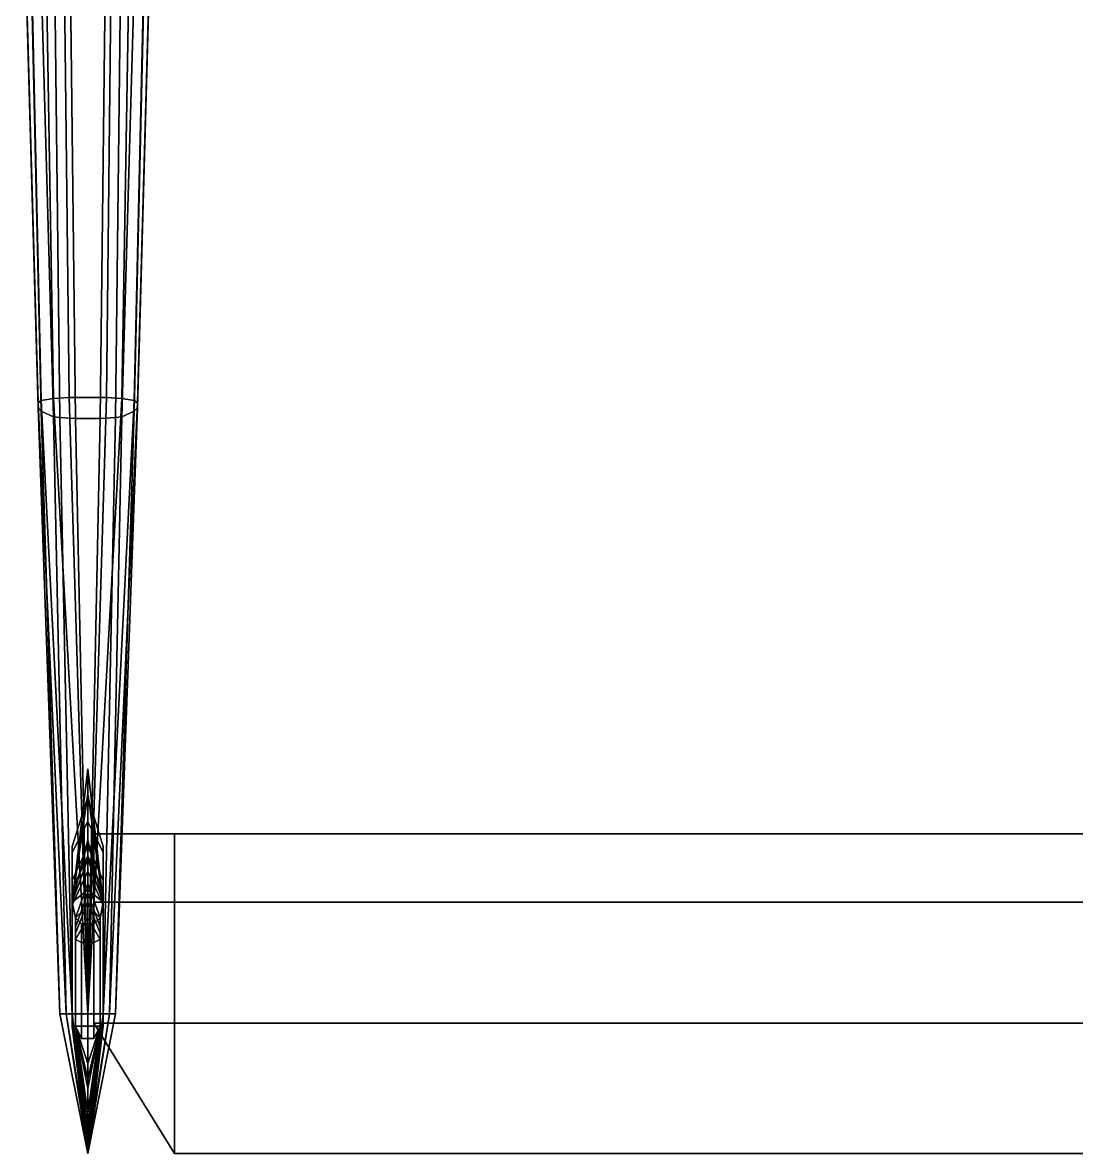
# Model space of a CAD drawing. Header units: millimetres. Extents: x -5.8 to 5.8, y -5.2 to 28.7.
# Drawn here: x -2.04 to 1.358, y -5.21 to -1.563 of the extents above; entities that cross this region are included whole.
import ezdxf

# ---------------------------------------------------------------- set-up
doc = ezdxf.new("R2010")
doc.units = ezdxf.units.MM
doc.layers.add('wing', color=5, linetype='Continuous')

msp = doc.modelspace()

# ---------------------------------------------------------------- linework, layer by layer
at = {"layer": 'wing'}
for points in [[(-2.02, -0.9948, -0.2459), (-2.04, -1.0072, -0.335), (-1.99, -2.7891, -0.1635), (-1.98, -2.7823, -0.114)], [(-2.04, -1.0072, -0.335), (-2.04, -1.025, -0.4638), (-1.99, -2.8056, -0.2824), (-1.99, -2.7891, -0.1635)], [(-1.97, -0.9879, -0.1964), (-2.02, -0.9948, -0.2459), (-1.98, -2.7823, -0.114), (-1.94, -2.7754, -0.0645)], [(-1.91, -0.9852, -0.1765), (-1.97, -0.9879, -0.1964), (-1.94, -2.7754, -0.0645), (-1.89, -2.7727, -0.0447)], [(-1.75, -0.9852, -0.1765), (-1.91, -0.9852, -0.1765), (-1.89, -2.7727, -0.0447), (-1.77, -2.7727, -0.0447)], [(-1.77, -2.7727, -0.0447), (-1.72, -2.7754, -0.0645), (-1.69, -0.9879, -0.1964), (-1.75, -0.9852, -0.1765)], [(-1.72, -2.7754, -0.0645), (-1.68, -2.7823, -0.114), (-1.64, -0.9948, -0.2459), (-1.69, -0.9879, -0.1964)], [(-1.68, -2.7823, -0.114), (-1.67, -2.7891, -0.1635), (-1.62, -1.0072, -0.335), (-1.64, -0.9948, -0.2459)], [(-1.67, -2.7891, -0.1635), (-1.67, -2.8056, -0.2824), (-1.62, -1.025, -0.4638), (-1.62, -1.0072, -0.335)], [(-2.04, -1.025, -0.4638), (-2.02, -1.0566, -0.6916), (-1.98, -2.8166, -0.3616), (-1.99, -2.8056, -0.2824)], [(-2.02, -1.0566, -0.6916), (-1.99, -1.0704, -0.7907), (-1.94, -2.8345, -0.4904), (-1.98, -2.8166, -0.3616)], [(-1.68, -2.8166, -0.3616), (-1.72, -2.8345, -0.4904), (-1.67, -1.0704, -0.7907), (-1.64, -1.0566, -0.6916)], [(-1.67, -2.8056, -0.2824), (-1.68, -2.8166, -0.3616), (-1.64, -1.0566, -0.6916), (-1.62, -1.025, -0.4638)], [(-1.99, -1.0704, -0.7907), (-1.94, -1.0773, -0.8402), (-1.92, -2.8373, -0.5102), (-1.94, -2.8345, -0.4904)], [(-1.94, -1.0773, -0.8402), (-1.89, -1.08, -0.86), (-1.87, -2.84, -0.53), (-1.92, -2.8373, -0.5102)], [(-1.89, -1.08, -0.86), (-1.77, -1.08, -0.86), (-1.79, -2.84, -0.53), (-1.87, -2.84, -0.53)], [(-1.74, -2.8373, -0.5102), (-1.79, -2.84, -0.53), (-1.77, -1.08, -0.86), (-1.72, -1.0773, -0.8402)], [(-1.72, -2.8345, -0.4904), (-1.74, -2.8373, -0.5102), (-1.72, -1.0773, -0.8402), (-1.67, -1.0704, -0.7907)], [(-1.98, -2.7823, -0.114), (-1.99, -2.7891, -0.1635), (-1.9, -4.76, -0.02), (-1.88, -4.76)], [(-1.99, -2.7891, -0.1635), (-1.99, -2.8056, -0.2824), (-1.92, -4.76, -0.05), (-1.9, -4.76, -0.02)], [(-1.99, -2.8056, -0.2824), (-1.98, -2.8166, -0.3616), (-1.92, -4.76, -0.1), (-1.92, -4.76, -0.05)], [(-1.94, -2.7754, -0.0645), (-1.98, -2.7823, -0.114), (-1.88, -4.76), (-1.83, -4.76, 0.02)], [(-1.89, -2.7727, -0.0447), (-1.94, -2.7754, -0.0645), (-1.83, -4.76, 0.02)], [(-1.83, -4.76, 0.02), (-1.83, -4.76, 0.02), (-1.77, -2.7727, -0.0447), (-1.89, -2.7727, -0.0447)], [(-1.83, -4.76, 0.02), (-1.83, -4.76, 0.02), (-1.72, -2.7754, -0.0645), (-1.77, -2.7727, -0.0447)], [(-1.83, -4.76, 0.02), (-1.78, -4.76), (-1.68, -2.7823, -0.114), (-1.72, -2.7754, -0.0645)], [(-1.78, -4.76), (-1.76, -4.76, -0.02), (-1.67, -2.7891, -0.1635), (-1.68, -2.7823, -0.114)], [(-1.76, -4.76, -0.02), (-1.74, -4.76, -0.05), (-1.67, -2.8056, -0.2824), (-1.67, -2.7891, -0.1635)], [(-1.74, -4.76, -0.05), (-1.74, -4.76, -0.1), (-1.68, -2.8166, -0.3616), (-1.67, -2.8056, -0.2824)], [(-1.98, -2.8166, -0.3616), (-1.94, -2.8345, -0.4904), (-1.9, -4.76, -0.13), (-1.92, -4.76, -0.1)], [(-1.94, -2.8345, -0.4904), (-1.92, -2.8373, -0.5102), (-1.88, -4.76, -0.15), (-1.9, -4.76, -0.13)], [(-1.92, -2.8373, -0.5102), (-1.87, -2.84, -0.53), (-1.83, -4.76, -0.16), (-1.88, -4.76, -0.15)], [(-1.87, -2.84, -0.53), (-1.79, -2.84, -0.53), (-1.83, -4.76, -0.16)], [(-1.78, -4.76, -0.15), (-1.83, -4.76, -0.16), (-1.79, -2.84, -0.53), (-1.74, -2.8373, -0.5102)], [(-1.76, -4.76, -0.13), (-1.78, -4.76, -0.15), (-1.74, -2.8373, -0.5102), (-1.72, -2.8345, -0.4904)], [(-1.74, -4.76, -0.1), (-1.76, -4.76, -0.13), (-1.72, -2.8345, -0.4904), (-1.68, -2.8166, -0.3616)], [(-1.83, -4.06, 0.07), (-1.83, -3.97, -0.01), (-1.88, -4.4, -0.01), (-1.88, -4.22, 0.07)], [(-1.83, -3.97, -0.01), (-1.83, -3.97, -0.17), (-1.88, -4.4, -0.17), (-1.88, -4.4, -0.01)], [(-1.83, -3.97, -0.17), (-1.83, -4.05, -0.3), (-1.88, -4.4, -0.3), (-1.88, -4.4, -0.17)], [(-1.78, -4.4, -0.01), (-1.78, -4.4, -0.17), (-1.83, -3.97, -0.17), (-1.83, -3.97, -0.01)], [(-1.78, -4.4, -0.17), (-1.78, -4.4, -0.3), (-1.83, -4.05, -0.3), (-1.83, -3.97, -0.17)], [(-1.78, -4.22, 0.07), (-1.78, -4.4, -0.01), (-1.83, -3.97, -0.01), (-1.83, -4.06, 0.07)], [(-1.83, -4.05, -0.3), (-1.83, -4.2, -0.33), (-1.88, -4.4, -0.33), (-1.88, -4.4, -0.3)], [(-1.83, -4.14, 0.15), (-1.83, -4.06, 0.07), (-1.88, -4.22, 0.07), (-1.88, -4.24, 0.15)], [(-1.78, -4.4, -0.3), (-1.78, -4.4, -0.33), (-1.83, -4.2, -0.33), (-1.83, -4.05, -0.3)], [(-1.78, -4.24, 0.15), (-1.78, -4.22, 0.07), (-1.83, -4.06, 0.07), (-1.83, -4.14, 0.15)], [(-1.83, -4.22, 0.37), (-1.83, -4.14, 0.15), (-1.88, -4.24, 0.15), (-1.88, -4.33, 0.37)], [(-1.78, -4.33, 0.37), (-1.78, -4.24, 0.15), (-1.83, -4.14, 0.15), (-1.83, -4.22, 0.37)], [(-1.55, -4.4, 0.05), (-1.81, -4.4, 0.05), (-1.81, -4.18, 0.11), (-1.55, -4.18, 0.11)], [(-1.55, -4.18, 0.11), (-1.81, -4.18, 0.11), (-1.81, -4.4, 0.17), (-1.55, -4.4, 0.17)], [(-1.55, -4.18, 0.11), (1.55, -4.18, 0.11), (1.55, -4.4, 0.05), (-1.55, -4.4, 0.05)], [(-1.55, -4.4, 0.17), (1.55, -4.4, 0.17), (1.55, -4.18, 0.11), (-1.55, -4.18, 0.11)], [(-1.83, -4.2, -0.33), (-1.83, -4.26, -0.36), (-1.88, -4.4, -0.36), (-1.88, -4.4, -0.33)], [(-1.83, -4.25, 0.46), (-1.83, -4.22, 0.37), (-1.88, -4.33, 0.37), (-1.88, -4.36, 0.46)], [(-1.88, -4.4, -0.01), (-1.88, -4.8, -0.01), (-1.88, -4.8, 0.07), (-1.88, -4.22, 0.07)], [(-1.88, -4.22, 0.07), (-1.88, -4.8, 0.07), (-1.88, -4.8, 0.15), (-1.88, -4.24, 0.15)], [(-1.78, -4.4, -0.33), (-1.78, -4.4, -0.36), (-1.83, -4.26, -0.36), (-1.83, -4.2, -0.33)], [(-1.78, -4.36, 0.46), (-1.78, -4.33, 0.37), (-1.83, -4.22, 0.37), (-1.83, -4.25, 0.46)], [(-1.78, -4.8, 0.07), (-1.78, -4.8, -0.01), (-1.78, -4.4, -0.01), (-1.78, -4.22, 0.07)], [(-1.78, -4.8, 0.15), (-1.78, -4.8, 0.07), (-1.78, -4.22, 0.07), (-1.78, -4.24, 0.15)], [(-1.88, -4.24, 0.15), (-1.88, -4.8, 0.15), (-1.88, -4.8, 0.37), (-1.88, -4.33, 0.37)], [(-1.83, -4.3, 0.58), (-1.83, -4.25, 0.46), (-1.88, -4.36, 0.46), (-1.88, -4.41, 0.58)], [(-1.83, -4.26, -0.36), (-1.83, -4.36, -0.44), (-1.88, -4.4, -0.44), (-1.88, -4.4, -0.36)], [(-1.78, -4.41, 0.58), (-1.78, -4.36, 0.46), (-1.83, -4.25, 0.46), (-1.83, -4.3, 0.58)], [(-1.78, -4.4, -0.36), (-1.78, -4.4, -0.44), (-1.83, -4.36, -0.44), (-1.83, -4.26, -0.36)], [(-1.78, -4.8, 0.37), (-1.78, -4.8, 0.15), (-1.78, -4.24, 0.15), (-1.78, -4.33, 0.37)], [(-1.83, -4.34, 0.68), (-1.83, -4.3, 0.58), (-1.88, -4.41, 0.58), (-1.87, -4.45, 0.68)], [(-1.79, -4.45, 0.68), (-1.78, -4.41, 0.58), (-1.83, -4.3, 0.58), (-1.83, -4.34, 0.68)], [(-1.88, -4.33, 0.37), (-1.88, -4.8, 0.37), (-1.88, -4.8, 0.46), (-1.88, -4.36, 0.46)], [(-1.78, -4.8, 0.46), (-1.78, -4.8, 0.37), (-1.78, -4.33, 0.37), (-1.78, -4.36, 0.46)], [(-1.88, -4.36, 0.46), (-1.88, -4.8, 0.46), (-1.88, -4.8, 0.58), (-1.88, -4.41, 0.58)], [(-1.83, -4.36, -0.44), (-1.83, -4.41, -0.5), (-1.87, -4.45, -0.5), (-1.88, -4.4, -0.44)], [(-1.83, -4.37, 0.75), (-1.83, -4.34, 0.68), (-1.87, -4.45, 0.68), (-1.87, -4.48, 0.75)], [(-1.83, -4.4, 0.81), (-1.83, -4.37, 0.75), (-1.87, -4.48, 0.75), (-1.87, -4.5, 0.81)], [(-1.79, -4.48, 0.75), (-1.79, -4.45, 0.68), (-1.83, -4.34, 0.68), (-1.83, -4.37, 0.75)], [(-1.78, -4.4, -0.44), (-1.79, -4.45, -0.5), (-1.83, -4.41, -0.5), (-1.83, -4.36, -0.44)], [(-1.79, -4.5, 0.81), (-1.79, -4.48, 0.75), (-1.83, -4.37, 0.75), (-1.83, -4.4, 0.81)], [(-1.78, -4.8, 0.58), (-1.78, -4.8, 0.46), (-1.78, -4.36, 0.46), (-1.78, -4.41, 0.58)], [(-1.88, -4.4, -0.44), (-1.88, -4.8, -0.44), (-1.88, -4.8, -0.36), (-1.88, -4.4, -0.36)], [(-1.87, -4.45, -0.5), (-1.87, -4.8, -0.5), (-1.88, -4.8, -0.44), (-1.88, -4.4, -0.44)], [(-1.88, -4.4, -0.17), (-1.88, -4.8, -0.17), (-1.88, -4.8, -0.01), (-1.88, -4.4, -0.01)], [(-1.88, -4.4, -0.3), (-1.88, -4.8, -0.3), (-1.88, -4.8, -0.17), (-1.88, -4.4, -0.17)], [(-1.88, -4.4, -0.33), (-1.88, -4.8, -0.33), (-1.88, -4.8, -0.3), (-1.88, -4.4, -0.3)], [(-1.88, -4.4, -0.36), (-1.88, -4.8, -0.36), (-1.88, -4.8, -0.33), (-1.88, -4.4, -0.33)], [(-1.88, -4.41, 0.58), (-1.88, -4.8, 0.58), (-1.87, -4.8, 0.68), (-1.87, -4.45, 0.68)], [(-1.83, -4.45, 0.85), (-1.83, -4.4, 0.81), (-1.87, -4.5, 0.81), (-1.87, -4.52, 0.85)], [(-1.83, -4.41, -0.5), (-1.83, -4.47, -0.54), (-1.85, -4.47, -0.53), (-1.87, -4.45, -0.5)], [(-1.79, -4.52, 0.85), (-1.79, -4.5, 0.81), (-1.83, -4.4, 0.81), (-1.83, -4.45, 0.85)], [(-1.79, -4.45, -0.5), (-1.81, -4.47, -0.53), (-1.83, -4.47, -0.54), (-1.83, -4.41, -0.5)], [(-1.81, -4.4, 0.17), (-1.81, -4.79, 0.17), (-1.55, -4.79, 0.17), (-1.55, -4.4, 0.17)], [(-1.55, -4.79, 0.05), (-1.81, -4.79, 0.05), (-1.81, -4.4, 0.05), (-1.55, -4.4, 0.05)], [(-1.78, -4.8, -0.44), (-1.79, -4.8, -0.5), (-1.79, -4.45, -0.5), (-1.78, -4.4, -0.44)], [(-1.79, -4.8, 0.68), (-1.78, -4.8, 0.58), (-1.78, -4.41, 0.58), (-1.79, -4.45, 0.68)], [(-1.78, -4.8, -0.01), (-1.78, -4.8, -0.17), (-1.78, -4.4, -0.17), (-1.78, -4.4, -0.01)], [(-1.78, -4.8, -0.17), (-1.78, -4.8, -0.3), (-1.78, -4.4, -0.3), (-1.78, -4.4, -0.17)], [(-1.78, -4.8, -0.3), (-1.78, -4.8, -0.33), (-1.78, -4.4, -0.33), (-1.78, -4.4, -0.3)], [(-1.78, -4.8, -0.33), (-1.78, -4.8, -0.36), (-1.78, -4.4, -0.36), (-1.78, -4.4, -0.33)], [(-1.78, -4.8, -0.36), (-1.78, -4.8, -0.44), (-1.78, -4.4, -0.44), (-1.78, -4.4, -0.36)], [(1.55, -4.4, 0.05), (1.55, -4.79, 0.05), (-1.55, -4.79, 0.05), (-1.55, -4.4, 0.05)], [(-1.55, -4.79, 0.17), (1.55, -4.79, 0.17), (1.55, -4.4, 0.17), (-1.55, -4.4, 0.17)], [(-1.85, -4.47, -0.53), (-1.85, -4.84, -0.53), (-1.87, -4.8, -0.5), (-1.87, -4.45, -0.5)], [(-1.83, -4.53, 0.88), (-1.83, -4.45, 0.85), (-1.87, -4.52, 0.85), (-1.85, -4.53, 0.87)], [(-1.87, -4.45, 0.68), (-1.87, -4.8, 0.68), (-1.87, -4.8, 0.75), (-1.87, -4.48, 0.75)], [(-1.87, -4.48, 0.75), (-1.87, -4.8, 0.75), (-1.87, -4.8, 0.81), (-1.87, -4.5, 0.81)], [(-1.83, -4.47, -0.54), (-1.83, -4.84, -0.54), (-1.85, -4.84, -0.53), (-1.85, -4.47, -0.53)], [(-1.81, -4.53, 0.87), (-1.79, -4.52, 0.85), (-1.83, -4.45, 0.85), (-1.83, -4.53, 0.88)], [(-1.81, -4.47, -0.53), (-1.81, -4.84, -0.53), (-1.83, -4.84, -0.54), (-1.83, -4.47, -0.54)], [(-1.79, -4.8, -0.5), (-1.81, -4.84, -0.53), (-1.81, -4.47, -0.53), (-1.79, -4.45, -0.5)], [(-1.79, -4.8, 0.75), (-1.79, -4.8, 0.68), (-1.79, -4.45, 0.68), (-1.79, -4.48, 0.75)], [(-1.79, -4.8, 0.81), (-1.79, -4.8, 0.75), (-1.79, -4.48, 0.75), (-1.79, -4.5, 0.81)], [(-1.87, -4.5, 0.81), (-1.87, -4.8, 0.81), (-1.87, -4.8, 0.85), (-1.87, -4.52, 0.85)], [(-1.87, -4.52, 0.85), (-1.87, -4.8, 0.85), (-1.85, -4.8, 0.87), (-1.85, -4.53, 0.87)], [(-1.81, -4.8, 0.87), (-1.79, -4.8, 0.85), (-1.79, -4.52, 0.85), (-1.81, -4.53, 0.87)], [(-1.79, -4.8, 0.85), (-1.79, -4.8, 0.81), (-1.79, -4.5, 0.81), (-1.79, -4.52, 0.85)], [(-1.85, -4.53, 0.87), (-1.85, -4.8, 0.87), (-1.83, -4.8, 0.88), (-1.83, -4.53, 0.88)], [(-1.83, -4.53, 0.88), (-1.83, -4.8, 0.88), (-1.81, -4.8, 0.87), (-1.81, -4.53, 0.87)], [(-1.92, -4.76, -0.1), (-1.9, -4.76, -0.13), (-1.83, -5.19, -0.05), (-1.83, -5.21, -0.03)], [(-1.92, -4.76, -0.05), (-1.92, -4.76, -0.1), (-1.83, -5.21, -0.03), (-1.83, -5.21, -0.02)], [(-1.9, -4.76, -0.02), (-1.92, -4.76, -0.05), (-1.83, -5.21, -0.02), (-1.83, -5.21, -0.01)], [(-1.9, -4.76, -0.13), (-1.88, -4.76, -0.15), (-1.83, -5.16, -0.07), (-1.83, -5.19, -0.05)], [(-1.88, -4.76), (-1.9, -4.76, -0.02), (-1.83, -5.21, -0.01), (-1.83, -5.2)], [(-1.88, -4.76, -0.15), (-1.83, -4.76, -0.16), (-1.83, -5.09, -0.1), (-1.83, -5.16, -0.07)], [(-1.83, -4.76, 0.02), (-1.88, -4.76), (-1.83, -5.2), (-1.83, -5.12, 0.02)], [(-1.83, -5.21, -0.03), (-1.83, -5.19, -0.05), (-1.76, -4.76, -0.13), (-1.74, -4.76, -0.1)], [(-1.83, -5.19, -0.05), (-1.83, -5.16, -0.07), (-1.78, -4.76, -0.15), (-1.76, -4.76, -0.13)], [(-1.83, -5.16, -0.07), (-1.83, -5.09, -0.1), (-1.83, -4.76, -0.16), (-1.78, -4.76, -0.15)], [(-1.83, -5.21, -0.02), (-1.83, -5.21, -0.03), (-1.74, -4.76, -0.1), (-1.74, -4.76, -0.05)], [(-1.83, -5.21, -0.01), (-1.83, -5.21, -0.02), (-1.74, -4.76, -0.05), (-1.76, -4.76, -0.02)], [(-1.83, -5.2), (-1.83, -5.21, -0.01), (-1.76, -4.76, -0.02), (-1.78, -4.76)], [(-1.83, -5.12, 0.02), (-1.83, -5.2), (-1.78, -4.76), (-1.83, -4.76, 0.02)], [(-1.87, -4.8, 0.68), (-1.88, -4.8, 0.58), (-1.83, -5.18, 0.58), (-1.83, -5.13, 0.68)], [(-1.88, -4.8, 0.37), (-1.88, -4.8, 0.15), (-1.83, -5.21, 0.15), (-1.83, -5.21, 0.37)], [(-1.88, -4.8, 0.46), (-1.88, -4.8, 0.37), (-1.83, -5.21, 0.37), (-1.83, -5.2, 0.46)], [(-1.88, -4.8, 0.58), (-1.88, -4.8, 0.46), (-1.83, -5.2, 0.46), (-1.83, -5.18, 0.58)], [(-1.88, -4.8, 0.07), (-1.88, -4.8, -0.01), (-1.83, -5.21, -0.01), (-1.83, -5.21, 0.07)], [(-1.88, -4.8, 0.15), (-1.88, -4.8, 0.07), (-1.83, -5.21, 0.07), (-1.83, -5.21, 0.15)], [(-1.88, -4.8, -0.36), (-1.88, -4.8, -0.44), (-1.83, -5.07, -0.44), (-1.83, -5.14, -0.36)], [(-1.88, -4.8, -0.44), (-1.87, -4.8, -0.5), (-1.83, -4.97, -0.5), (-1.83, -5.07, -0.44)], [(-1.88, -4.8, -0.01), (-1.88, -4.8, -0.17), (-1.83, -5.21, -0.17), (-1.83, -5.21, -0.01)], [(-1.88, -4.8, -0.17), (-1.88, -4.8, -0.3), (-1.83, -5.18, -0.3), (-1.83, -5.21, -0.17)], [(-1.88, -4.8, -0.3), (-1.88, -4.8, -0.33), (-1.83, -5.16, -0.33), (-1.83, -5.18, -0.3)], [(-1.88, -4.8, -0.33), (-1.88, -4.8, -0.36), (-1.83, -5.14, -0.36), (-1.83, -5.16, -0.33)], [(-1.87, -4.8, -0.5), (-1.85, -4.84, -0.53), (-1.83, -4.84, -0.54), (-1.83, -4.97, -0.5)], [(-1.87, -4.8, 0.75), (-1.87, -4.8, 0.68), (-1.83, -5.13, 0.68), (-1.83, -5.08, 0.75)], [(-1.87, -4.8, 0.81), (-1.87, -4.8, 0.75), (-1.83, -5.08, 0.75), (-1.83, -5, 0.81)], [(-1.87, -4.8, 0.85), (-1.87, -4.8, 0.81), (-1.83, -5, 0.81), (-1.83, -4.92, 0.85)], [(-1.85, -4.8, 0.87), (-1.87, -4.8, 0.85), (-1.83, -4.92, 0.85), (-1.83, -4.8, 0.88)], [(-1.83, -5.21, -0.01), (-1.83, -5.21, -0.17), (-1.78, -4.8, -0.17), (-1.78, -4.8, -0.01)], [(-1.83, -5.21, -0.17), (-1.83, -5.18, -0.3), (-1.78, -4.8, -0.3), (-1.78, -4.8, -0.17)], [(-1.83, -5.18, -0.3), (-1.83, -5.16, -0.33), (-1.78, -4.8, -0.33), (-1.78, -4.8, -0.3)], [(-1.83, -5.16, -0.33), (-1.83, -5.14, -0.36), (-1.78, -4.8, -0.36), (-1.78, -4.8, -0.33)], [(-1.83, -5.14, -0.36), (-1.83, -5.07, -0.44), (-1.78, -4.8, -0.44), (-1.78, -4.8, -0.36)], [(-1.83, -5.07, -0.44), (-1.83, -4.97, -0.5), (-1.79, -4.8, -0.5), (-1.78, -4.8, -0.44)], [(-1.83, -4.97, -0.5), (-1.83, -4.84, -0.54), (-1.81, -4.84, -0.53), (-1.79, -4.8, -0.5)], [(-1.83, -5.21, 0.07), (-1.83, -5.21, -0.01), (-1.78, -4.8, -0.01), (-1.78, -4.8, 0.07)], [(-1.83, -5.21, 0.15), (-1.83, -5.21, 0.07), (-1.78, -4.8, 0.07), (-1.78, -4.8, 0.15)], [(-1.83, -5.21, 0.37), (-1.83, -5.21, 0.15), (-1.78, -4.8, 0.15), (-1.78, -4.8, 0.37)], [(-1.83, -5.2, 0.46), (-1.83, -5.21, 0.37), (-1.78, -4.8, 0.37), (-1.78, -4.8, 0.46)], [(-1.83, -5.18, 0.58), (-1.83, -5.2, 0.46), (-1.78, -4.8, 0.46), (-1.78, -4.8, 0.58)], [(-1.83, -5.13, 0.68), (-1.83, -5.18, 0.58), (-1.78, -4.8, 0.58), (-1.79, -4.8, 0.68)], [(-1.83, -5.08, 0.75), (-1.83, -5.13, 0.68), (-1.79, -4.8, 0.68), (-1.79, -4.8, 0.75)], [(-1.83, -5, 0.81), (-1.83, -5.08, 0.75), (-1.79, -4.8, 0.75), (-1.79, -4.8, 0.81)], [(-1.83, -4.92, 0.85), (-1.83, -5, 0.81), (-1.79, -4.8, 0.81), (-1.79, -4.8, 0.85)], [(-1.83, -4.8, 0.88), (-1.83, -4.92, 0.85), (-1.79, -4.8, 0.85), (-1.81, -4.8, 0.87)], [(-1.55, -5.21, 0.11), (-1.81, -4.79, 0.11), (-1.81, -4.79, 0.05), (-1.55, -4.79, 0.05)], [(-1.55, -4.79, 0.17), (-1.81, -4.79, 0.17), (-1.81, -4.79, 0.11), (-1.55, -5.21, 0.11)], [(-1.55, -4.79, 0.05), (1.55, -4.79, 0.05), (1.55, -5.21, 0.11), (-1.55, -5.21, 0.11)], [(-1.55, -5.21, 0.11), (1.55, -5.21, 0.11), (1.55, -4.79, 0.17), (-1.55, -4.79, 0.17)]]:
    msp.add_3dface(points, dxfattribs=at)

doc.saveas('drawing.dxf')
